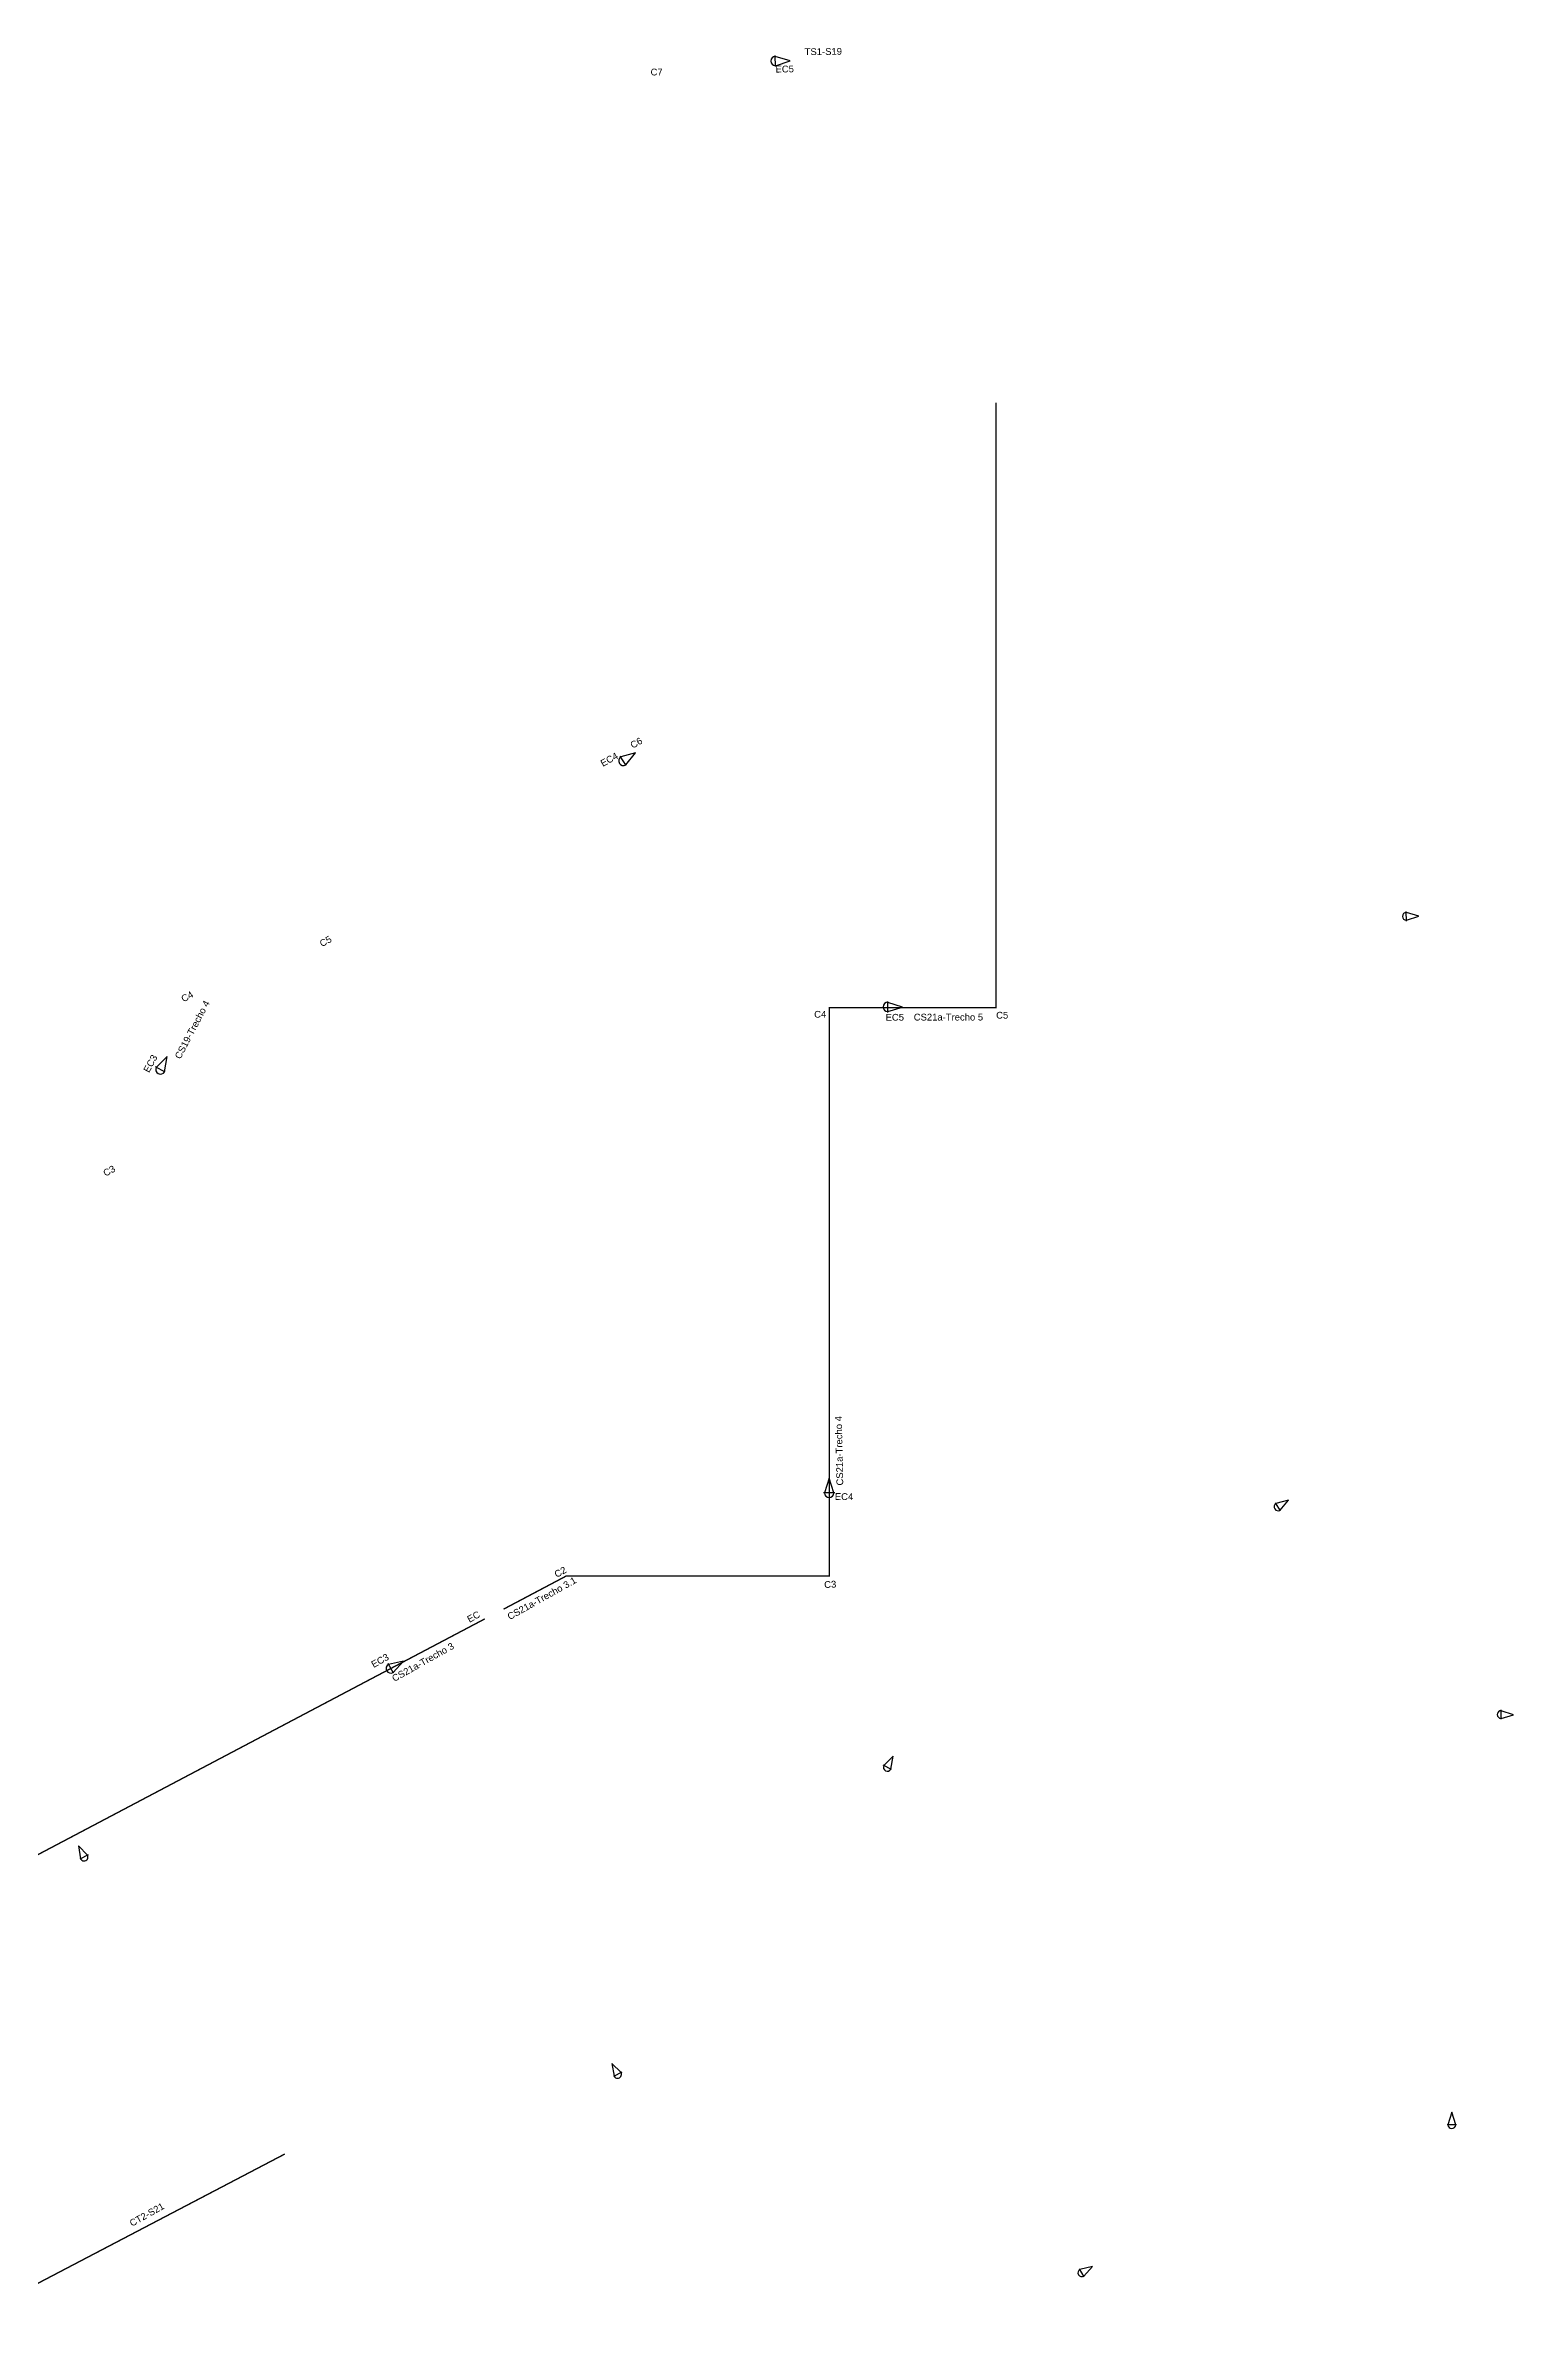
# Model space of a CAD drawing. Header units: metres. Extents: x -11055 to -9284, y 5243 to 6701.
# Drawn here: x -10750 to -10312, y 6021 to 6701 of the extents above; entities that cross this region are included whole.
import ezdxf
from ezdxf.enums import TextEntityAlignment as Align

# ---------------------------------------------------------------- set-up
doc = ezdxf.new("R2010")
doc.units = ezdxf.units.M
doc.header["$LTSCALE"] = 50
doc.header["$MEASUREMENT"] = 0
doc.layers.get('0').update_dxf_attribs({"linetype": 'CONTINUOUS'})
for name, color, linetype in [('H-CANAL', 90, 'CONTINUOUS'), ('H-COMPORTAS', 1, 'CONTINUOUS'), ('TK1', 1, 'CONTINUOUS'), ('XREF_TOPOGRAFIA_J3$0$TEXTOS', 7, 'CONTINUOUS')]:
    doc.layers.add(name, color=color, linetype=linetype)
doc.styles.add('XREF_TOPOGRAFIA_J3$0$ARIAL', font='arial.ttf')

# ---------------------------------------------------------------- blocks, each defined once
blk = doc.blocks.new('COMPORT')
at = {"layer": 'H-COMPORTAS'}
for p, q in [((-64, 69), (-281, 0)), ((-281, 0), (-64, -68)), ((-64, 82), (-64, -82))]:
    blk.add_line(p, q, dxfattribs=at)
blk.add_arc((-64, 0), 68.4, 270, 90, dxfattribs=at)
blk = doc.blocks.new('COMPORTA')
at = {"rotation": 224.5992067914307}
blk.add_blockref('COMPORT', (-199, -195), dxfattribs=at)
blk = doc.blocks.new('A$C93a08967')
at = {"layer": 'H-COMPORTAS'}
for p, xscale, yscale, zscale, rotation in [((8676, 21349), 0.5, 0.5, 0.5, 315.4823643925241), ((7536, 16240, 472), 0.5, 0.5, 0.5, 348.2015036804845), ((9506, 14362), 0.4999999999999999, 0.4999999999999999, 0.4999999999999999, 314.4568140841025), ((4076, 13998, 473), 0.4999999999999999, 0.4999999999999999, 0.4999999999999999, 17.96087298583499), ((-3054, 13214, 474), 0.4999999999999995, 0.4999999999999995, 0.4999999999999995, 72.77457269942444), ((1616, 11311), 0.4999999999999997, 0.4999999999999997, 0.4999999999999997, 72.77457269942444), ((8967, 10883), 0.5, 0.5, 0.5, 45.36160643576824), ((5822, 9533, 0), 0.4999999999999999, 0.4999999999999999, 0.4999999999999999, 345.1756931720361)]:
    blk.add_blockref('COMPORTA', p, dxfattribs=dict(at, xscale=xscale, yscale=yscale, zscale=zscale, rotation=rotation))
blk = doc.blocks.new('A$C929be196')
at = {"layer": 'H-CANAL', "color": 150, "const_width": 10}
for points in [[(5632, 6123), (6095, 6368), (8037, 6368), (8037, 10564), (9268, 10564), (9268, 15031)], [(1483, 774), (184, 3251), (5493, 6051)]]:
    blk.add_lwpolyline(points, dxfattribs=at)
at = {"layer": 'H-CANAL', "color": 150, "const_width": 10, "elevation": 480}
blk.add_lwpolyline([(1483, 774), (4016, 2100)], dxfattribs=at)
at = {"layer": 'H-COMPORTAS'}
for p, xscale, yscale, zscale, rotation in [((7746, 17553), 0.5, 0.5, 0.5, 315.4823643925241), ((6606, 12444, 472), 0.5, 0.5, 0.5, 348.2015036804845), ((8577, 10567), 0.4999999999999999, 0.4999999999999999, 0.4999999999999999, 314.4568140841025), ((3147, 10202, 473), 0.4999999999999999, 0.4999999999999999, 0.4999999999999999, 17.96087298583499), ((8037, 7088), 0.5, 0.5, 0.5, 45.36160643576824), ((4892, 5738, 0), 0.4999999999999999, 0.4999999999999999, 0.4999999999999999, 345.1756931720361)]:
    blk.add_blockref('COMPORTA', p, dxfattribs=dict(at, xscale=xscale, yscale=yscale, zscale=zscale, rotation=rotation))
at = {"layer": 'XREF_TOPOGRAFIA_J3$0$TEXTOS', "color": 3, "style": 'XREF_TOPOGRAFIA_J3$0$ARIAL'}
for s, rotation, p in [('TS1-S19', 0.7373, (7993, 17623)), ('C7', 0.7373, (6762, 17472)), ('EC5', 0.7373, (7708, 17494, 0)), ('C6', 29.2932, (6612, 12519)), ('EC4', 29.2932, (6412, 12396)), ('C5', 29.2932, (4317, 11054)), ('C4', 29.2932, (3295, 10646, -472)), ('CS19-Trecho 4', 62.4022, (3332, 10401, 474)), ('EC3', 61.4129, (3023, 10151, 1)), ('C3', 29.2932, (2719, 9359, 476)), ('CS21a-Trecho 4', 91.2196, (8110, 7292, 470)), ('EC4', 359.4182, (8146, 6954)), ('C2', 29.2932, (6051, 6397)), ('CS21a-Trecho 3.1', 29.2932, (5914, 6203, 941)), ('C3', 2.9917, (8044, 6306)), ('EC', 29.2932, (5410, 6067, -477)), ('EC3', 29.2932, (4719, 5743, 0)), ('CS21a-Trecho 3', 29.2932, (5036, 5732, -8)), ('CT2-S21', 29.2932, (2997, 1653))]:
    blk.add_text(s, height=50, rotation=rotation, dxfattribs=at).set_placement(p, align=Align.MIDDLE_CENTER)
for s, p in [('C4', (7970, 10515)), ('EC5', (8521, 10493, -463)), ('CS21a-Trecho 5', (8917, 10494, 470)), ('C5', (9314, 10508))]:
    blk.add_text(s, height=50, dxfattribs=at).set_placement(p, align=Align.MIDDLE_CENTER)

msp = doc.modelspace()

# ---------------------------------------------------------------- block references
at = {"layer": 'TK1', "ltscale": 3}
for name, p, xscale, yscale, zscale in [('A$C929be196', (-10840.13, 5990.17), 0.04021776634593649, 0.04021776634593649, 0.04021776634593649), ('A$C93a08967', (-10636.27, 5717.67), 0.03393442586481109, 0.03393442586481109, 0.03393442586481109)]:
    msp.add_blockref(name, p, dxfattribs=dict(at, xscale=xscale, yscale=yscale, zscale=zscale))

doc.saveas('drawing.dxf')
